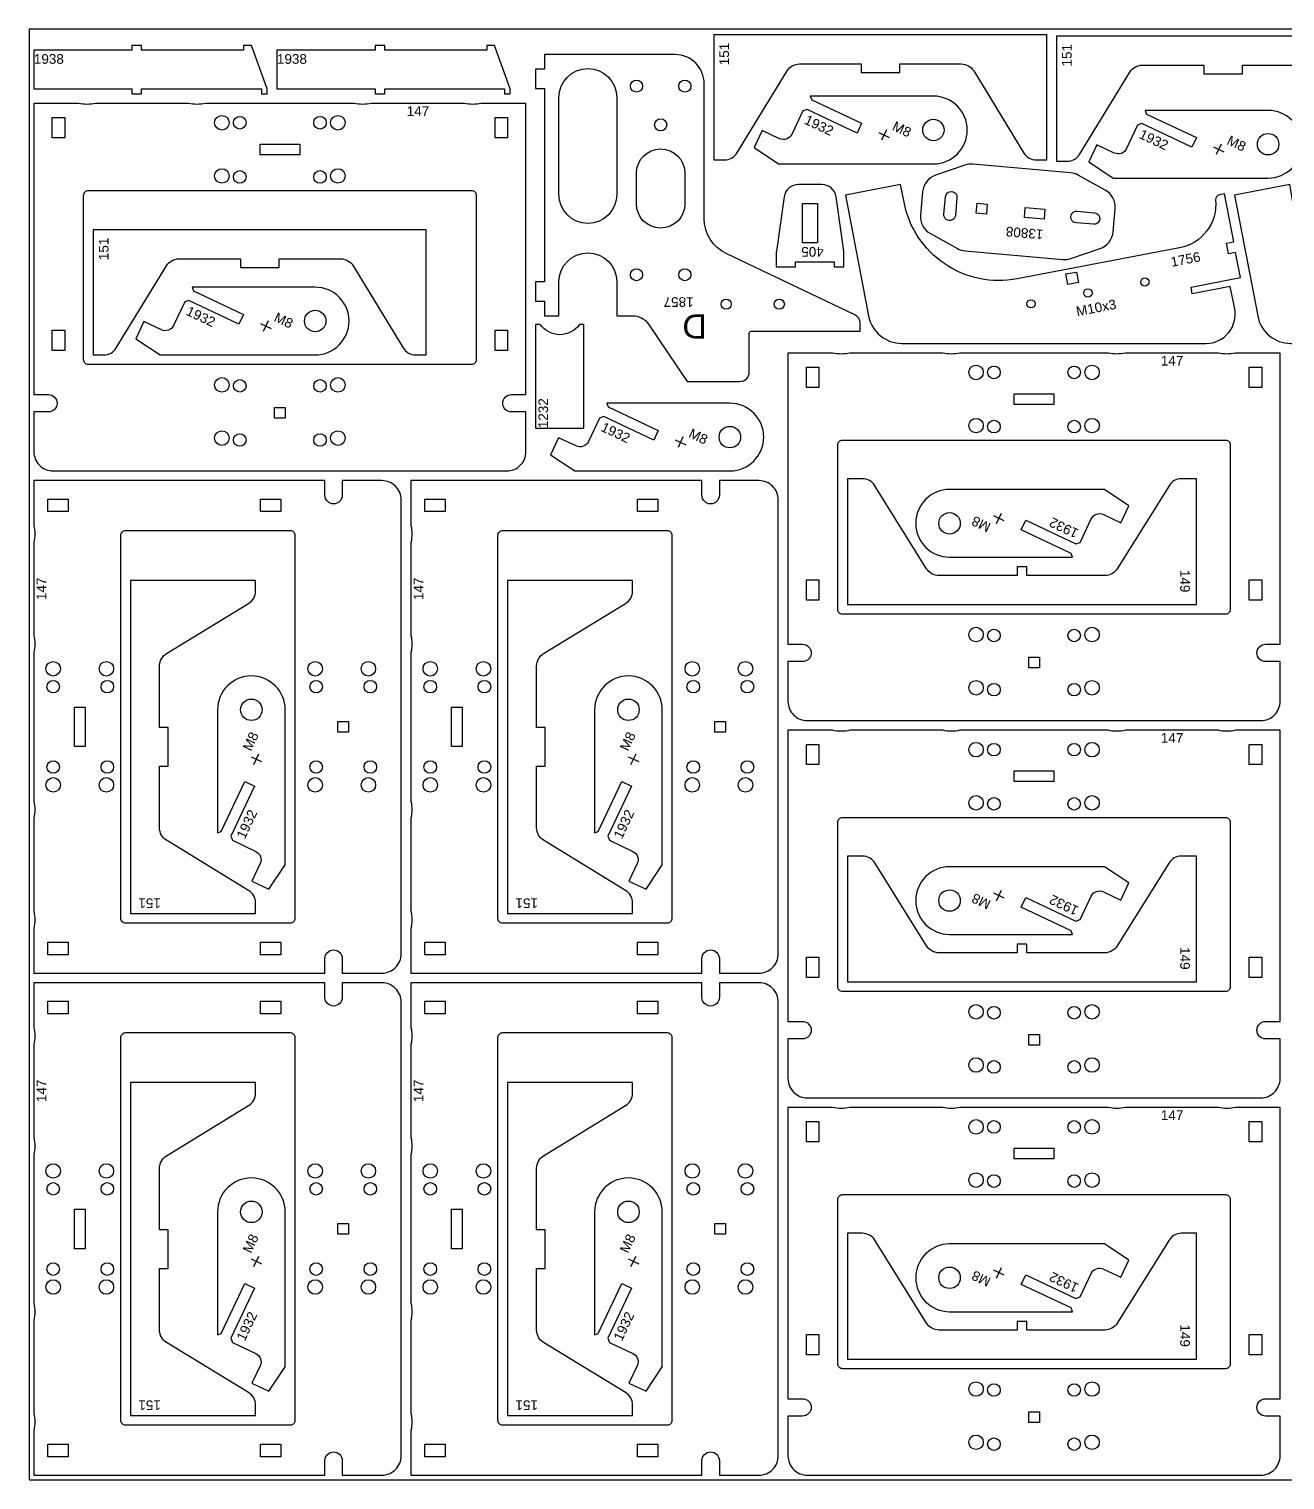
# Model space of a CAD drawing. Header units: millimetres. Extents: x 0 to 3000, y 0 to 1500.
# Drawn here: x 0 to 1299, y 0 to 1500 of the extents above; entities that cross this region are included whole.
import ezdxf

# ---------------------------------------------------------------- set-up
doc = ezdxf.new("R2010")
doc.units = ezdxf.units.MM
doc.header["$MEASUREMENT"] = 0
for name, color, linetype in [('Gravir', 2, 'Continuous'), ('Gravír', 2, 'Continuous'), ('Graívr', 2, 'Continuous')]:
    doc.layers.add(name, color=color, linetype=linetype)
doc.layers.add('Sheet', color=18, linetype='Continuous', true_color=0x000000)
doc.styles.add('arial.ttf', font='txt', dxfattribs={"height": 0.2})

msp = doc.modelspace()

# ---------------------------------------------------------------- linework, layer by layer
at = {"color": 7}
for points in [[(1052.8, 1364.6), (1052.8, 1493.9), (708.3, 1493.9), (708.3, 1364.6), (719.3, 1364.6, 0.261313), (732.1, 1371.8), (784, 1456.7, -0.261313), (796.8, 1463.9), (860.6, 1463.9), (860.6, 1454.9), (900.6, 1454.9), (900.6, 1463.9), (964.3, 1463.9, -0.261313), (977.1, 1456.7), (1029, 1371.8, 0.261313), (1041.8, 1364.6)], [(1407.2, 1363.3), (1407.2, 1492.6), (1062.8, 1492.6), (1062.8, 1363.3), (1073.8, 1363.3, 0.261313), (1086.6, 1370.4), (1138.5, 1455.4, -0.261313), (1151.3, 1462.6), (1215, 1462.6), (1215, 1453.6), (1255, 1453.6), (1255, 1462.6), (1318.7, 1462.6, -0.261313), (1331.5, 1455.4), (1383.4, 1370.4, 0.261313), (1396.2, 1363.3)], [(859.7, 1195.6, 0.28928), (854, 1204.6), (721.1, 1267.9, -0.28928), (698.3, 1304), (698.3, 1443.6, 0.414214), (668.3, 1473.6), (533, 1473.6), (533, 1458.6), (524, 1458.6), (524, 1438.6), (533, 1438.6), (533, 1238.6), (524, 1238.6), (524, 1218.6), (533, 1218.6), (533, 1203.6), (548, 1203.6), (548, 1238.6, -1), (608, 1238.6), (608, 1203.6), (624.2, 1203.6, -0.249328), (640.8, 1194.8), (680.7, 1135.6), (735, 1135.6, 0.414214), (745, 1145.6), (745, 1185.6, -0.414214), (747, 1187.6), (859.7, 1187.6)], [(608, 1429.1), (608, 1329.1, -1), (548, 1329.1), (548, 1429.1, -1)], [(749.9, 1377.4), (775.1, 1360.6), (935.4, 1360.6, 1), (935.4, 1430.6), (808.1, 1430.6), (809.5, 1426.9), (861.2, 1402.5), (856.5, 1392.5), (804.8, 1416.9), (800.4, 1415.3), (788.9, 1391.1, -0.414214), (776.3, 1386.6), (758.2, 1395.1)], [(5, 1063.1, 0.414214), (25, 1043.1), (494, 1043.1, 0.414214), (514, 1063.1), (514, 1104.1), (499, 1104.1, -1), (499, 1122.1), (514, 1122.1), (514, 1423.1), (467.8, 1423.1, -0.112509), (450.1, 1423.1), (354, 1423.1, -0.112509), (336.2, 1423.1), (182.8, 1423.1, -0.112509), (165, 1423.1), (69, 1423.1, -0.112509), (51.2, 1423.1), (5, 1423.1), (5, 1122.1), (20, 1122.1, -1), (20, 1104.1), (5, 1104.1)], [(1096.1, 1362.7), (1121.4, 1345.9), (1281.6, 1345.9, 1), (1281.6, 1415.9), (1154.4, 1415.9), (1155.7, 1412.1), (1207.4, 1387.7), (1202.7, 1377.8), (1151, 1402.2), (1146.6, 1400.6), (1135.2, 1376.4, -0.414214), (1122.5, 1371.8), (1104.4, 1380.4)], [(678.3, 1351), (678.3, 1319.2, -1), (628.3, 1319.2), (628.3, 1351, -1)], [(1123.4, 1314.2, 0.296392), (1113.2, 1333.4), (1085.2, 1348.9, 0.104939), (1077.2, 1351.4), (976.1, 1360.2, 0.104939), (967.9, 1359.2), (937.6, 1348.8, 0.296392), (924.2, 1331.6), (922.1, 1307.7, 0.296392), (932.3, 1288.5), (960.3, 1273, 0.104939), (968.3, 1270.6), (1069.4, 1261.7, 0.104939), (1077.6, 1262.7), (1107.9, 1273.1, 0.296392), (1121.3, 1290.3)], [(842.9, 1268.3, 0.035489), (842.7, 1270.4), (834.7, 1326.5, 0.373238), (819.9, 1339.3), (795.9, 1339.3, 0.373238), (781, 1326.5), (773, 1270.4, 0.035489), (772.9, 1268.3), (772.9, 1254.3), (792.9, 1254.3), (792.9, 1259.3), (832.9, 1259.3), (832.9, 1254.3), (842.9, 1254.3)], [(868.4, 1203.4, 0.359944), (902.8, 1175), (1217.5, 1175, 0.470649), (1247, 1210.6), (1242.5, 1233.9), (1203.2, 1226.4), (1201.9, 1233.3), (1253, 1243.1), (1248, 1269.1), (1240.7, 1267.7), (1238.6, 1278.5), (1246, 1279.9), (1236.5, 1329.5), (1231.3, 1328.5, 0.385736), (1227.3, 1323.2, -0.385736), (1190.1, 1273.8), (1022, 1241.7, -0.414214), (905, 1321.1), (901.5, 1339.3), (844.5, 1328.4)], [(1270.8, 1203.4, 0.359944), (1305.1, 1175), (1619.9, 1175, 0.470649), (1649.3, 1210.6), (1644.9, 1233.9), (1605.6, 1226.4), (1604.3, 1233.3), (1655.4, 1243.1), (1650.4, 1269.1), (1643, 1267.7), (1641, 1278.5), (1648.3, 1279.9), (1638.8, 1329.5), (1633.7, 1328.5, 0.385736), (1629.7, 1323.2, -0.385736), (1592.5, 1273.8), (1424.3, 1241.7, -0.414214), (1307.3, 1321.1), (1303.9, 1339.3), (1246.9, 1328.4)], [(56.5, 1158.1), (56.5, 1328.1, -0.414214), (61.5, 1333.1), (457.5, 1333.1, -0.414214), (462.5, 1328.1), (462.5, 1158.1, -0.414214), (457.5, 1153.1), (61.5, 1153.1, -0.414214)], [(959.8, 1325.5), (958.2, 1307.6, -1), (946.2, 1308.6), (947.8, 1326.6, -1)], [(1102, 1310.1, -1), (1100.9, 1298.1), (1083, 1299.7, -1), (1084, 1311.6)], [(410.9, 1163.1), (410.9, 1292.4), (66.5, 1292.4), (66.5, 1163.1), (77.5, 1163.1, 0.261313), (90.3, 1170.3), (142.2, 1255.2, -0.261313), (155, 1262.4), (218.7, 1262.4), (218.7, 1253.4), (258.7, 1253.4), (258.7, 1262.4), (322.4, 1262.4, -0.261313), (335.2, 1255.2), (387.1, 1170.3, 0.261313), (399.9, 1163.1)], [(110.5, 1179.8), (135.7, 1163.1), (296, 1163.1, 1), (296, 1233.1), (168.7, 1233.1), (170.1, 1229.3), (221.8, 1204.9), (217.1, 1195), (165.4, 1219.4), (161, 1217.8), (149.5, 1193.5, -0.414214), (136.9, 1189), (118.8, 1197.5)], [(574, 1087.5), (574, 1194.5), (569.4, 1194.5, -0.51558), (528.7, 1194.5), (524, 1194.5), (524, 1087.5)], [(785, 805, 0.414214), (805, 785), (1274, 785, 0.414214), (1294, 805), (1294, 846), (1279, 846, -1), (1279, 864), (1294, 864), (1294, 1165), (1247.8, 1165, -0.112509), (1230.1, 1165), (1134, 1165, -0.112509), (1116.2, 1165), (962.8, 1165, -0.112509), (945, 1165), (849, 1165, -0.112509), (831.2, 1165), (785, 1165), (785, 864), (800, 864, -1), (800, 846), (785, 846)], [(539.4, 1059.8), (564.7, 1043.1), (724.9, 1043.1, 1), (724.9, 1113.1), (597.7, 1113.1), (599.1, 1109.3), (650.8, 1084.9), (646.1, 1075), (594.4, 1099.4), (589.9, 1097.8), (578.5, 1073.5, -0.414214), (565.9, 1069), (547.8, 1077.5)], [(836.5, 900), (836.5, 1070, -0.414214), (841.5, 1075), (1237.5, 1075, -0.414214), (1242.5, 1070), (1242.5, 900, -0.414214), (1237.5, 895), (841.5, 895, -0.414214)], [(365, 524, 0.414214), (385, 544), (385, 1013.1, 0.414214), (365, 1033.1), (324, 1033.1), (324, 1018.1, -1), (306, 1018.1), (306, 1033.1), (5, 1033.1), (5, 986.9, -0.112509), (5, 969.1), (5, 873, -0.112509), (5, 855.3), (5, 701.8, -0.112509), (5, 684.1), (5, 588, -0.112509), (5, 570.2), (5, 524), (306, 524), (306, 539, -1), (324, 539), (324, 524)], [(755, 524, 0.414214), (775, 544), (775, 1013.1, 0.414214), (755, 1033.1), (714, 1033.1), (714, 1018.1, -1), (696, 1018.1), (696, 1033.1), (395, 1033.1), (395, 986.9, -0.112509), (395, 969.1), (395, 873, -0.112509), (395, 855.3), (395, 701.8, -0.112509), (395, 684.1), (395, 588, -0.112509), (395, 570.2), (395, 524), (696, 524), (696, 539, -1), (714, 539), (714, 524)], [(846.5, 1035), (846.5, 905), (1207.4, 905), (1207.4, 1035), (1191.8, 1035, 0.258618), (1179.1, 1027.9), (1125.5, 942.1, -0.258618), (1112.8, 935), (1031.9, 935), (1031.9, 944), (1021.9, 944), (1021.9, 935), (941.1, 935, -0.258618), (928.4, 942.1), (874.8, 1027.9, 0.258618), (862, 1035)], [(1137.6, 1007.2), (1112.4, 1024), (952.1, 1024, 1), (952.1, 954), (1079.4, 954), (1078, 957.8), (1026.3, 982.1), (1031, 992.1), (1082.7, 967.7), (1087.1, 969.3), (1098.6, 993.5, -0.414214), (1111.2, 998.1), (1129.3, 989.5)], [(270, 575.6), (100, 575.6, -0.414214), (95, 580.6), (95, 976.6, -0.414214), (100, 981.6), (270, 981.6, -0.414214), (275, 976.6), (275, 580.6, -0.414214)], [(660, 575.6), (490, 575.6, -0.414214), (485, 580.6), (485, 976.6, -0.414214), (490, 981.6), (660, 981.6, -0.414214), (665, 976.6), (665, 580.6, -0.414214)], [(234.3, 930), (105, 930), (105, 585.6), (234.3, 585.6), (234.3, 596.6, 0.261313), (227.1, 609.4), (142.2, 661.3, -0.261313), (135, 674.1), (135, 737.8), (144, 737.8), (144, 777.8), (135, 777.8), (135, 841.5, -0.261313), (142.2, 854.3), (227.1, 906.2, 0.261313), (234.3, 919)], [(624.3, 930), (495, 930), (495, 585.6), (624.3, 585.6), (624.3, 596.6, 0.261313), (617.1, 609.4), (532.2, 661.3, -0.261313), (525, 674.1), (525, 737.8), (534, 737.8), (534, 777.8), (525, 777.8), (525, 841.5, -0.261313), (532.2, 854.3), (617.1, 906.2, 0.261313), (624.3, 919)], [(248.2, 610.7), (265, 636), (265, 796.2, 1), (195, 796.2), (195, 669), (198.8, 670.4), (223.1, 722.1), (233.1, 717.4), (208.7, 665.7), (210.3, 661.3), (234.5, 649.8, -0.414214), (239.1, 637.2), (230.5, 619.1)], [(638.2, 610.7), (655, 636), (655, 796.2, 1), (585, 796.2), (585, 669), (588.8, 670.4), (613.1, 722.1), (623.1, 717.4), (598.7, 665.7), (600.3, 661.3), (624.5, 649.8, -0.414214), (629.1, 637.2), (620.5, 619.1)], [(785, 415, 0.414214), (805, 395), (1274, 395, 0.414214), (1294, 415), (1294, 456), (1279, 456, -1), (1279, 474), (1294, 474), (1294, 775), (1247.8, 775, -0.112509), (1230.1, 775), (1134, 775, -0.112509), (1116.2, 775), (962.8, 775, -0.112509), (945, 775), (849, 775, -0.112509), (831.2, 775), (785, 775), (785, 474), (800, 474, -1), (800, 456), (785, 456)], [(836.5, 510), (836.5, 680, -0.414214), (841.5, 685), (1237.5, 685, -0.414214), (1242.5, 680), (1242.5, 510, -0.414214), (1237.5, 505), (841.5, 505, -0.414214)], [(846.5, 645), (846.5, 515), (1207.4, 515), (1207.4, 645), (1191.8, 645, 0.258618), (1179.1, 637.9), (1125.5, 552.1, -0.258618), (1112.8, 545), (1031.9, 545), (1031.9, 554), (1021.9, 554), (1021.9, 545), (941.1, 545, -0.258618), (928.4, 552.1), (874.8, 637.9, 0.258618), (862, 645)], [(1137.6, 617.2), (1112.4, 634), (952.1, 634, 1), (952.1, 564), (1079.4, 564), (1078, 567.8), (1026.3, 592.1), (1031, 602.1), (1082.7, 577.7), (1087.1, 579.3), (1098.6, 603.5, -0.414214), (1111.2, 608.1), (1129.3, 599.5)], [(365, 5, 0.414214), (385, 25), (385, 494, 0.414214), (365, 514), (324, 514), (324, 499, -1), (306, 499), (306, 514), (5, 514), (5, 467.8, -0.112509), (5, 450.1), (5, 354, -0.112509), (5, 336.2), (5, 182.8, -0.112509), (5, 165), (5, 69, -0.112509), (5, 51.2), (5, 5), (306, 5), (306, 20, -1), (324, 20), (324, 5)], [(755, 5, 0.414214), (775, 25), (775, 494, 0.414214), (755, 514), (714, 514), (714, 499, -1), (696, 499), (696, 514), (395, 514), (395, 467.8, -0.112509), (395, 450.1), (395, 354, -0.112509), (395, 336.2), (395, 182.8, -0.112509), (395, 165), (395, 69, -0.112509), (395, 51.2), (395, 5), (696, 5), (696, 20, -1), (714, 20), (714, 5)], [(270, 56.5), (100, 56.5, -0.414214), (95, 61.5), (95, 457.5, -0.414214), (100, 462.5), (270, 462.5, -0.414214), (275, 457.5), (275, 61.5, -0.414214)], [(660, 56.5), (490, 56.5, -0.414214), (485, 61.5), (485, 457.5, -0.414214), (490, 462.5), (660, 462.5, -0.414214), (665, 457.5), (665, 61.5, -0.414214)], [(234.3, 410.9), (105, 410.9), (105, 66.5), (234.3, 66.5), (234.3, 77.5, 0.261313), (227.1, 90.3), (142.2, 142.2, -0.261313), (135, 155), (135, 218.7), (144, 218.7), (144, 258.7), (135, 258.7), (135, 322.4, -0.261313), (142.2, 335.2), (227.1, 387.1, 0.261313), (234.3, 399.9)], [(624.3, 410.9), (495, 410.9), (495, 66.5), (624.3, 66.5), (624.3, 77.5, 0.261313), (617.1, 90.3), (532.2, 142.2, -0.261313), (525, 155), (525, 218.7), (534, 218.7), (534, 258.7), (525, 258.7), (525, 322.4, -0.261313), (532.2, 335.2), (617.1, 387.1, 0.261313), (624.3, 399.9)], [(785, 25, 0.414214), (805, 5), (1274, 5, 0.414214), (1294, 25), (1294, 66), (1279, 66, -1), (1279, 84), (1294, 84), (1294, 385), (1247.8, 385, -0.112509), (1230.1, 385), (1134, 385, -0.112509), (1116.2, 385), (962.8, 385, -0.112509), (945, 385), (849, 385, -0.112509), (831.2, 385), (785, 385), (785, 84), (800, 84, -1), (800, 66), (785, 66)], [(248.2, 91.7), (265, 117), (265, 277.2, 1), (195, 277.2), (195, 150), (198.8, 151.3), (223.1, 203), (233.1, 198.4), (208.7, 146.6), (210.3, 142.2), (234.5, 130.8, -0.414214), (239.1, 118.1), (230.5, 100.1)], [(638.2, 91.7), (655, 117), (655, 277.2, 1), (585, 277.2), (585, 150), (588.8, 151.3), (613.1, 203), (623.1, 198.4), (598.7, 146.6), (600.3, 142.2), (624.5, 130.8, -0.414214), (629.1, 118.1), (620.5, 100.1)], [(836.5, 120), (836.5, 290, -0.414214), (841.5, 295), (1237.5, 295, -0.414214), (1242.5, 290), (1242.5, 120, -0.414214), (1237.5, 115), (841.5, 115, -0.414214)], [(846.5, 255), (846.5, 125), (1207.4, 125), (1207.4, 255), (1191.8, 255, 0.258618), (1179.1, 247.9), (1125.5, 162.1, -0.258618), (1112.8, 155), (1031.9, 155), (1031.9, 164), (1021.9, 164), (1021.9, 155), (941.1, 155, -0.258618), (928.4, 162.1), (874.8, 247.9, 0.258618), (862, 255)], [(1137.6, 227.2), (1112.4, 244), (952.1, 244, 1), (952.1, 174), (1079.4, 174), (1078, 177.8), (1026.3, 202.1), (1031, 212.1), (1082.7, 187.7), (1087.1, 189.3), (1098.6, 213.5, -0.414214), (1111.2, 218.1), (1129.3, 209.5)]]:
    msp.add_lwpolyline(points, format="xyb", close=True, dxfattribs=at)
for points in [[(5, 1438.1), (106.5, 1438.1), (106.5, 1433.1), (116.5, 1433.1), (116.5, 1438.1), (240.4, 1438.1), (240.4, 1433.1), (246.4, 1433.1), (246.4, 1438.1), (230, 1483.1), (222, 1483.1), (222, 1478.1), (116.5, 1478.1), (116.5, 1483.1), (106.5, 1483.1), (106.5, 1478.1), (5, 1478.1)], [(256.4, 1438.1), (357.9, 1438.1), (357.9, 1433.1), (367.9, 1433.1), (367.9, 1438.1), (491.8, 1438.1), (491.8, 1433.1), (497.8, 1433.1), (497.8, 1438.1), (481.4, 1483.1), (473.4, 1483.1), (473.4, 1478.1), (367.9, 1478.1), (367.9, 1483.1), (357.9, 1483.1), (357.9, 1478.1), (256.4, 1478.1)], [(24, 1387.6), (24, 1408.6), (37, 1408.6), (37, 1387.6)], [(482, 1387.6), (482, 1408.6), (495, 1408.6), (495, 1387.6)], [(239, 1370.1), (239, 1381.1), (280, 1381.1), (280, 1370.1)], [(815.6, 1319.6), (815.6, 1279.1), (800.1, 1279.1), (800.1, 1319.6)], [(991.1, 1319), (990.2, 1308.5), (979.7, 1309.5), (980.6, 1319.9)], [(1050.8, 1313.8), (1049.9, 1303.3), (1029.5, 1305.1), (1030.4, 1315.6)], [(1074.6, 1236), (1072.5, 1246.8), (1083.3, 1248.8), (1085.4, 1238)], [(24, 1167.6), (24, 1188.6), (37, 1188.6), (37, 1167.6)], [(482, 1167.6), (482, 1188.6), (495, 1188.6), (495, 1167.6)], [(804, 1129.5), (804, 1150.5), (817, 1150.5), (817, 1129.5)], [(1262, 1129.5), (1262, 1150.5), (1275, 1150.5), (1275, 1129.5)], [(1019, 1112), (1019, 1123), (1060, 1123), (1060, 1112)], [(254, 1097.6), (254, 1108.6), (265, 1108.6), (265, 1097.6)], [(40.5, 1001.1), (19.5, 1001.1), (19.5, 1014.1), (40.5, 1014.1)], [(260.5, 1001.1), (239.5, 1001.1), (239.5, 1014.1), (260.5, 1014.1)], [(430.5, 1001.1), (409.5, 1001.1), (409.5, 1014.1), (430.5, 1014.1)], [(650.5, 1001.1), (629.5, 1001.1), (629.5, 1014.1), (650.5, 1014.1)], [(804, 909.5), (804, 930.5), (817, 930.5), (817, 909.5)], [(1262, 909.5), (1262, 930.5), (1275, 930.5), (1275, 909.5)], [(1034, 839.5), (1034, 850.5), (1045, 850.5), (1045, 839.5)], [(58, 758.1), (47, 758.1), (47, 799.1), (58, 799.1)], [(448, 758.1), (437, 758.1), (437, 799.1), (448, 799.1)], [(330.5, 773.1), (319.5, 773.1), (319.5, 784.1), (330.5, 784.1)], [(720.5, 773.1), (709.5, 773.1), (709.5, 784.1), (720.5, 784.1)], [(804, 739.5), (804, 760.5), (817, 760.5), (817, 739.5)], [(1262, 739.5), (1262, 760.5), (1275, 760.5), (1275, 739.5)], [(1019, 722), (1019, 733), (1060, 733), (1060, 722)], [(40.5, 543), (19.5, 543), (19.5, 556), (40.5, 556)], [(260.5, 543), (239.5, 543), (239.5, 556), (260.5, 556)], [(430.5, 543), (409.5, 543), (409.5, 556), (430.5, 556)], [(650.5, 543), (629.5, 543), (629.5, 556), (650.5, 556)], [(804, 519.5), (804, 540.5), (817, 540.5), (817, 519.5)], [(1262, 519.5), (1262, 540.5), (1275, 540.5), (1275, 519.5)], [(40.5, 482), (19.5, 482), (19.5, 495), (40.5, 495)], [(260.5, 482), (239.5, 482), (239.5, 495), (260.5, 495)], [(430.5, 482), (409.5, 482), (409.5, 495), (430.5, 495)], [(650.5, 482), (629.5, 482), (629.5, 495), (650.5, 495)], [(1034, 449.5), (1034, 460.5), (1045, 460.5), (1045, 449.5)], [(804, 349.5), (804, 370.5), (817, 370.5), (817, 349.5)], [(1262, 349.5), (1262, 370.5), (1275, 370.5), (1275, 349.5)], [(1019, 332), (1019, 343), (1060, 343), (1060, 332)], [(58, 239), (47, 239), (47, 280), (58, 280)], [(448, 239), (437, 239), (437, 280), (448, 280)], [(330.5, 254), (319.5, 254), (319.5, 265), (330.5, 265)], [(720.5, 254), (709.5, 254), (709.5, 265), (720.5, 265)], [(804, 129.5), (804, 150.5), (817, 150.5), (817, 129.5)], [(1262, 129.5), (1262, 150.5), (1275, 150.5), (1275, 129.5)], [(1034, 59.5), (1034, 70.5), (1045, 70.5), (1045, 59.5)], [(40.5, 24), (19.5, 24), (19.5, 37), (40.5, 37)], [(260.5, 24), (239.5, 24), (239.5, 37), (260.5, 37)], [(430.5, 24), (409.5, 24), (409.5, 37), (430.5, 37)], [(650.5, 24), (629.5, 24), (629.5, 37), (650.5, 37)]]:
    msp.add_lwpolyline(points, close=True, dxfattribs=at)
for centre, radius in [((628.3, 1441), 6.25), ((678.3, 1441), 6.25), ((199.5, 1403.1), 7.5), ((319.5, 1403.1), 7.5), ((218, 1403.1), 6.5), ((301, 1403.1), 6.5), ((653.3, 1401), 6.25), ((935.4, 1395.6), 11.1), ((1281.6, 1380.9), 11.1), ((199.5, 1348.1), 7.5), ((218, 1347.1), 6.5), ((301, 1347.1), 6.5), ((319.5, 1348.1), 7.5), ((628.3, 1246), 6.25), ((678.3, 1246), 6.25), ((1095.2, 1227.2), 4.28), ((1154.1, 1238.4), 4.28), ((721, 1215.6), 5.25), ((776, 1215.6), 5.25), ((1036.3, 1215.9), 4.28), ((296, 1198.1), 11.1), ((979.5, 1145), 7.5), ((998, 1145), 6.5), ((1081, 1145), 6.5), ((1099.5, 1145), 7.5), ((199.5, 1132.1), 7.5), ((218, 1131.1), 6.5), ((301, 1131.1), 6.5), ((319.5, 1132.1), 7.5), ((979.5, 1090), 7.5), ((998, 1089), 6.5), ((1081, 1089), 6.5), ((1099.5, 1090), 7.5), ((199.5, 1077.1), 7.5), ((218, 1075.1), 6.5), ((301, 1075.1), 6.5), ((319.5, 1077.1), 7.5), ((724.9, 1078.1), 11.1), ((952.1, 989), 11.1), ((979.5, 874), 7.5), ((998, 873), 6.5), ((1081, 873), 6.5), ((1099.5, 874), 7.5), ((25, 838.6), 7.5), ((80, 838.6), 7.5), ((296, 838.6), 7.5), ((351, 838.6), 7.5), ((415, 838.6), 7.5), ((470, 838.6), 7.5), ((686, 838.6), 7.5), ((741, 838.6), 7.5), ((25, 820.1), 6.5), ((81, 820.1), 6.5), ((297, 820.1), 6.5), ((353, 820.1), 6.5), ((415, 820.1), 6.5), ((471, 820.1), 6.5), ((687, 820.1), 6.5), ((743, 820.1), 6.5), ((979.5, 819), 7.5), ((1099.5, 819), 7.5), ((998, 817), 6.5), ((1081, 817), 6.5), ((230, 796.2), 11.1), ((620, 796.2), 11.1), ((979.5, 755), 7.5), ((998, 755), 6.5), ((1081, 755), 6.5), ((1099.5, 755), 7.5), ((25, 737.1), 6.5), ((81, 737.1), 6.5), ((297, 737.1), 6.5), ((353, 737.1), 6.5), ((415, 737.1), 6.5), ((471, 737.1), 6.5), ((687, 737.1), 6.5), ((743, 737.1), 6.5), ((25, 718.6), 7.5), ((80, 718.6), 7.5), ((296, 718.6), 7.5), ((351, 718.6), 7.5), ((415, 718.6), 7.5), ((470, 718.6), 7.5), ((686, 718.6), 7.5), ((741, 718.6), 7.5), ((979.5, 700), 7.5), ((998, 699), 6.5), ((1081, 699), 6.5), ((1099.5, 700), 7.5), ((952.1, 599), 11.1), ((979.5, 484), 7.5), ((998, 483), 6.5), ((1081, 483), 6.5), ((1099.5, 484), 7.5), ((979.5, 429), 7.5), ((1099.5, 429), 7.5), ((998, 427), 6.5), ((1081, 427), 6.5), ((979.5, 365), 7.5), ((998, 365), 6.5), ((1081, 365), 6.5), ((1099.5, 365), 7.5), ((25, 319.5), 7.5), ((80, 319.5), 7.5), ((296, 319.5), 7.5), ((351, 319.5), 7.5), ((415, 319.5), 7.5), ((470, 319.5), 7.5), ((686, 319.5), 7.5), ((741, 319.5), 7.5), ((979.5, 310), 7.5), ((998, 309), 6.5), ((1081, 309), 6.5), ((1099.5, 310), 7.5), ((25, 301), 6.5), ((81, 301), 6.5), ((297, 301), 6.5), ((353, 301), 6.5), ((415, 301), 6.5), ((471, 301), 6.5), ((687, 301), 6.5), ((743, 301), 6.5), ((230, 277.2), 11.1), ((620, 277.2), 11.1), ((25, 218), 6.5), ((81, 218), 6.5), ((297, 218), 6.5), ((353, 218), 6.5), ((415, 218), 6.5), ((471, 218), 6.5), ((687, 218), 6.5), ((743, 218), 6.5), ((952.1, 209), 11.1), ((25, 199.5), 7.5), ((80, 199.5), 7.5), ((296, 199.5), 7.5), ((351, 199.5), 7.5), ((415, 199.5), 7.5), ((470, 199.5), 7.5), ((686, 199.5), 7.5), ((741, 199.5), 7.5), ((979.5, 94), 7.5), ((998, 93), 6.5), ((1081, 93), 6.5), ((1099.5, 94), 7.5), ((979.5, 39), 7.5), ((1099.5, 39), 7.5), ((998, 37), 6.5), ((1081, 37), 6.5)]:
    msp.add_circle(centre, radius, dxfattribs=at)
at = {"layer": 'Gravir', "color": 2}
for points in [[(886.8, 1395.9), (881.7, 1385)], [(878.8, 1393), (889.7, 1387.9)], [(1233, 1381.1), (1227.9, 1370.3)], [(1225.1, 1378.3), (1235.9, 1373.1)], [(239.4, 1195.4), (250.3, 1190.3)], [(247.4, 1198.3), (242.3, 1187.4)], [(668.4, 1075.4), (679.3, 1070.3)], [(676.4, 1078.3), (671.3, 1067.4)], [(1008.7, 991.6), (997.8, 996.8)], [(1000.7, 988.8), (1005.8, 999.6)], [(232.6, 739.7), (237.8, 750.6)], [(622.6, 739.7), (627.8, 750.6)], [(229.8, 747.7), (240.6, 742.6)], [(619.8, 747.7), (630.6, 742.6)], [(1008.7, 601.6), (997.8, 606.8)], [(1000.7, 598.8), (1005.8, 609.6)], [(229.8, 228.7), (240.6, 223.5)], [(232.6, 220.7), (237.8, 231.5)], [(619.8, 228.7), (630.6, 223.5)], [(622.6, 220.7), (627.8, 231.5)], [(1008.7, 211.6), (997.8, 216.8)], [(1000.7, 208.8), (1005.8, 219.6)]]:
    msp.add_lwpolyline(points, dxfattribs=at)
at = {"layer": 'Sheet', "color": 18, "true_color": 0x000000}
msp.add_lwpolyline([(0, 0), (3000, 0), (3000, 1500), (0, 1500)], close=True, dxfattribs=at)

# ---------------------------------------------------------------- texts
at = {"color": 2, "char_height": 10, "attachment_point": 7, "style": 'arial.ttf'}
for s, insert, rotation in [('1932', (800.9, 1402.4), 334.753), ('M8', (891.8, 1395.9), 334.753), ('1932', (1147.1, 1387.6), 334.753), ('M8', (1238, 1381.2), 334.753), ('1932', (161.5, 1204.8), 334.753), ('M8', (252.4, 1198.3), 334.753), ('1932', (590.5, 1084.8), 334.753), ('M8', (681.3, 1078.3), 334.753), ('M8', (995.7, 988.7), 154.753), ('1932', (1086.6, 982.3), 154.753), ('M8', (229.7, 752.7), 64.753), ('M8', (619.7, 752.7), 64.753), ('1932', (223.3, 661.8), 64.753), ('1932', (613.3, 661.8), 64.753), ('M8', (995.7, 598.7), 154.753), ('1932', (1086.6, 592.3), 154.753), ('M8', (229.7, 233.6), 64.753), ('M8', (619.7, 233.6), 64.753), ('M8', (995.7, 208.7), 154.753), ('1932', (1086.6, 202.3), 154.753), ('1932', (223.3, 142.7), 64.753), ('1932', (613.3, 142.7), 64.753)]:
    msp.add_mtext(s, dxfattribs=dict(at, insert=insert, rotation=rotation))
at = {"layer": 'Gravír', "color": 2, "attachment_point": 7, "style": 'arial.ttf'}
for s, insert, char_height, rotation in [('151', (724.2, 1462.5), 10, 90), ('151', (1078.6, 1461.2), 10, 90), ('13808', (1049.5, 1292.5), 10, 175), ('151', (82.4, 1261), 10, 90), ('405', (822, 1274.8), 10, 180), ('1857', (687.4, 1222.9), 10, 180), ('D', (701, 1204.9), 25, 180), ('1232', (537, 1087.3), 10, 90), ('147', (17.9, 909.6), 10, 90), ('147', (407.9, 909.6), 10, 90), ('149', (1190.5, 940.9), 10, 270), ('151', (136.4, 601.4), 10, 180), ('151', (526.4, 601.4), 10, 180), ('149', (1190.5, 550.9), 10, 270), ('147', (17.9, 390.6), 10, 90), ('147', (407.9, 390.6), 10, 90), ('149', (1190.5, 160.9), 10, 270), ('151', (136.4, 82.4), 10, 180), ('151', (526.4, 82.4), 10, 180)]:
    msp.add_mtext(s, dxfattribs=dict(at, insert=insert, char_height=char_height, rotation=rotation))
at = {"layer": 'Gravír', "color": 2, "char_height": 10, "attachment_point": 7, "style": 'arial.ttf'}
for s, insert in [('1938', (5, 1463.9)), ('1938', (256.4, 1463.9)), ('147', (390.6, 1410.1)), ('147', (1170.6, 1152.1)), ('147', (1170.6, 762.1)), ('147', (1170.6, 372.1))]:
    msp.add_mtext(s, dxfattribs=dict(at, insert=insert))
at = {"layer": 'Graívr', "color": 2, "char_height": 10, "attachment_point": 7, "rotation": 10.8159, "style": 'arial.ttf'}
for s, insert in [('1756', (1181.9, 1254)), ('M10x3', (1084.1, 1202.9))]:
    msp.add_mtext(s, dxfattribs=dict(at, insert=insert))

doc.saveas('drawing.dxf')
